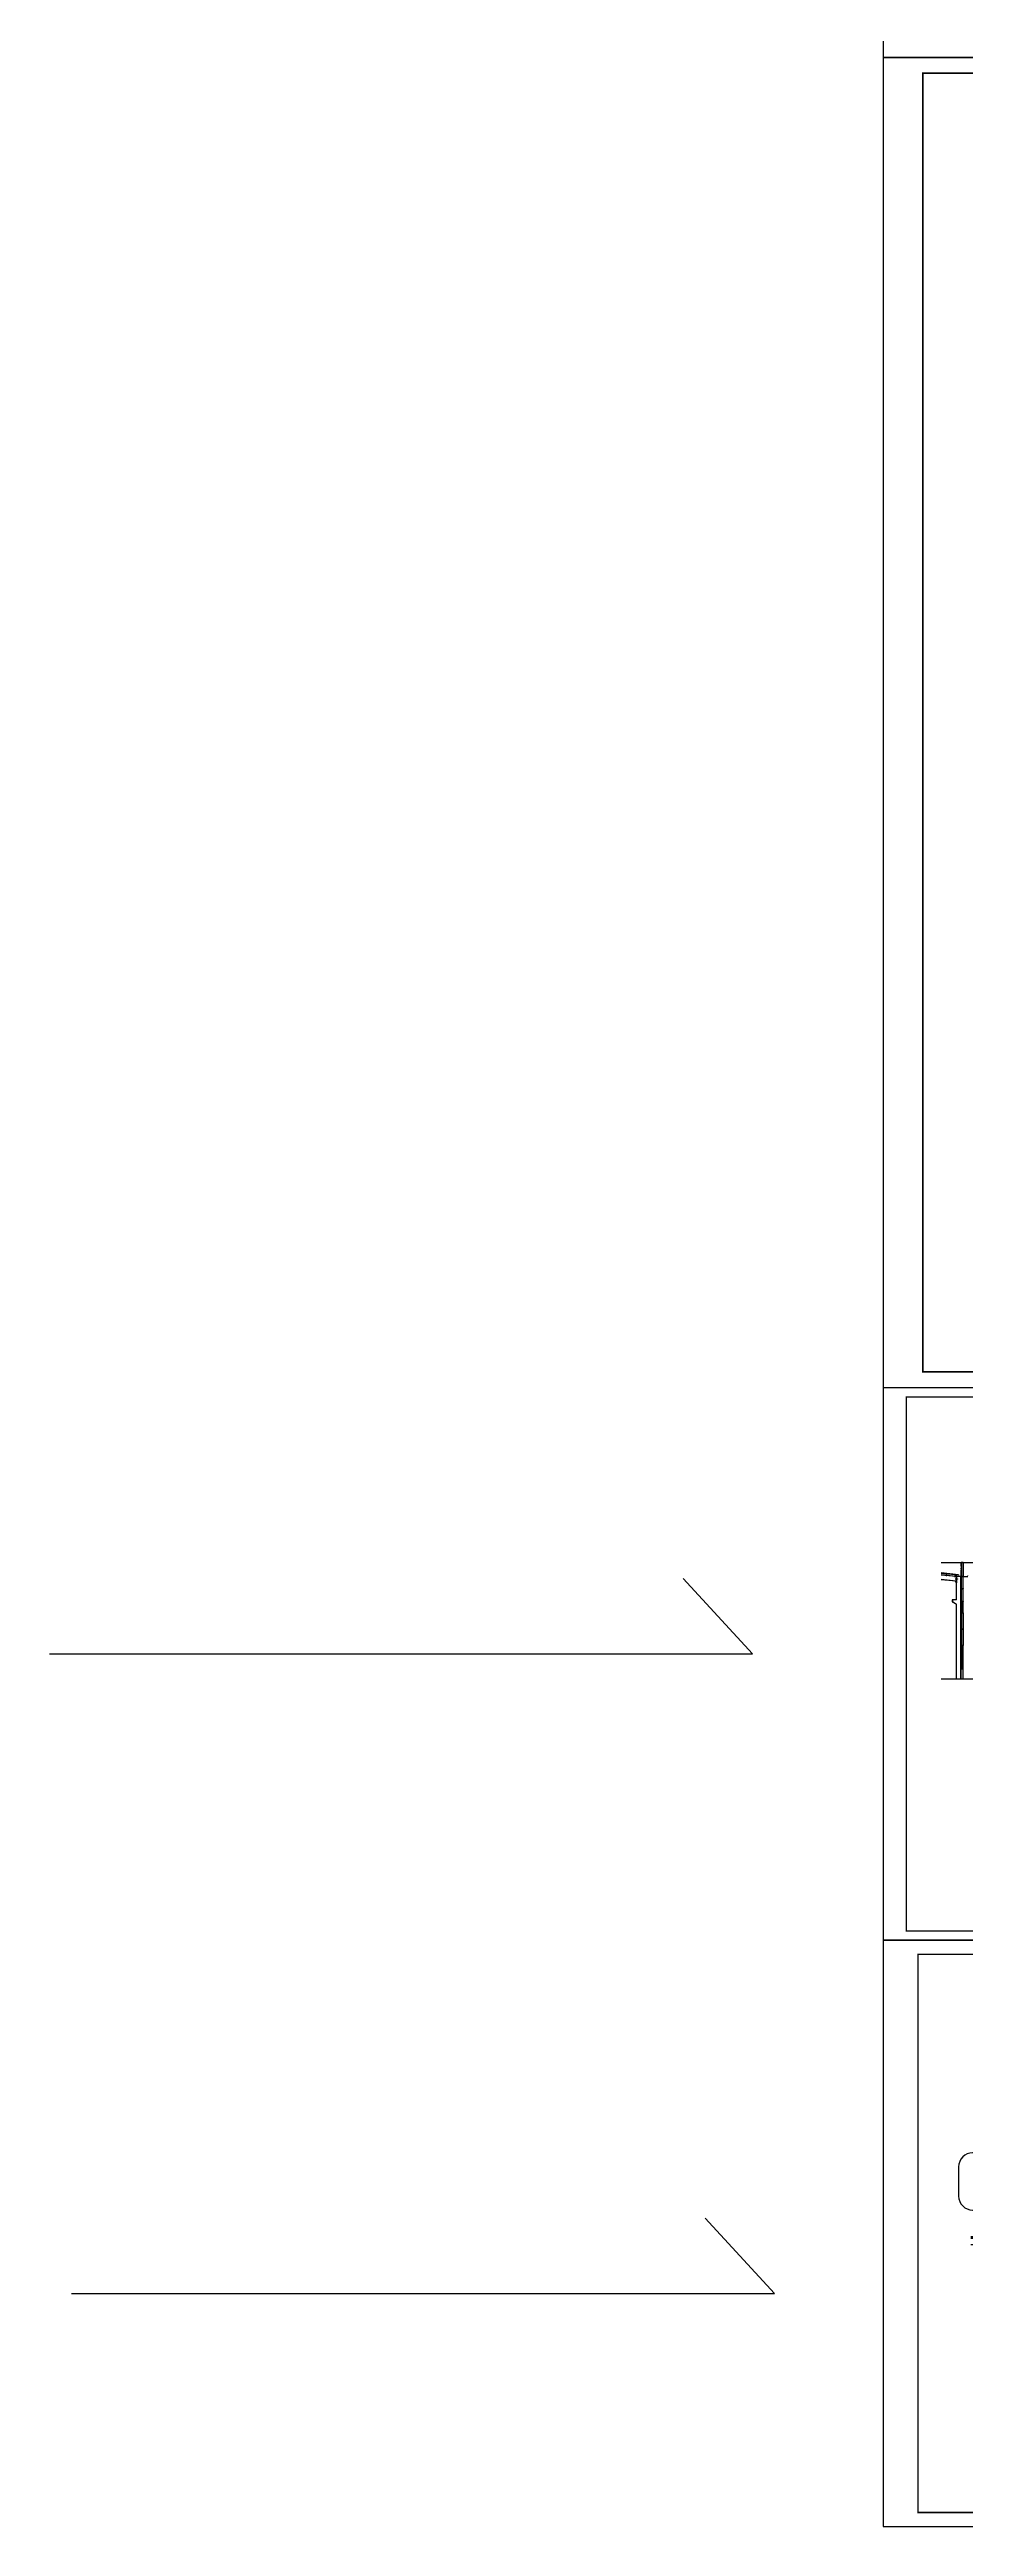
# Model space of a CAD drawing. Extents: x 4150464 to 4450492, y 75142 to 874437.
# Drawn here: x 4158623 to 4257031, y 75142 to 341356 of the extents above; entities that cross this region are included whole.
import ezdxf

# ---------------------------------------------------------------- set-up
doc = ezdxf.new("R2010")
doc.units = 0
doc.header["$LTSCALE"] = 1000
doc.header["$MEASUREMENT"] = 0
doc.linetypes.add('DOTE', pattern=[2.42, 2, -0.2, 0.02, -0.2])
for name, color, linetype in [('1', 7, 'Continuous'), ('DOTE', 8, 'DOTE'), ('JC', 7, 'Continuous'), ('PUB_DIM', 3, 'Continuous'), ('PUB_TITLE', 4, 'Continuous'), ('一般文字', 6, 'Continuous'), ('图层8', 30, 'Continuous'), ('天沟', 7, 'Continuous'), ('窗', 4, 'Continuous'), ('线', 144, 'Continuous'), ('钢架', 3, 'Continuous')]:
    doc.layers.add(name, color=color, linetype=linetype)
doc.styles.add('HZTXT', font='txt', dxfattribs={"width": 0.7, "height": 300, "bigfont": 'HZTXT'})

# ---------------------------------------------------------------- blocks, each defined once
blk = doc.blocks.new('TT')
at = {"layer": '图层8'}
for p, q in [((391101, -82693), (391185, -82686)), ((391114, -82852), (391101, -82693)), ((391105, -82697), (391181, -82691)), ((391117, -82848), (391105, -82697)), ((391197, -82846), (391114, -82852)), ((391193, -82842), (391117, -82848)), ((391181, -82691), (391183, -82713)), ((391183, -82713), (391187, -82713)), ((391183, -82713), (391183, -82713)), ((391185, -82686), (391187, -82713)), ((391191, -82819), (391191, -82819)), ((391191, -82819), (391195, -82819)), ((391191, -82819), (391193, -82842)), ((391195, -82819), (391197, -82846))]:
    blk.add_line(p, q, dxfattribs=at)
blk = doc.blocks.new('fgde34')
at = {"color": 6, "ltscale": 0.5}
for p, q in [((994671, 563305), (994671, 561507)), ((993918, 561695), (993768, 561695)), ((993918, 561507), (993918, 561695)), ((994671, 561507), (993918, 561507))]:
    blk.add_line(p, q, dxfattribs=at)
for p, q in [((998930, 563074), (999027, 563247)), ((998930, 561937), (998930, 563074)), ((998930, 561937), (1000209, 561937)), ((1000371, 562006), (1000209, 561937))]:
    blk.add_line(p, q)
at = {"layer": '1', "color": 8}
blk.add_lwpolyline([(992601, 563613), (992405, 563613, 0.4142136), (991720, 562929), (991720, 561488, 0.4142136), (992405, 560804), (995812, 560804, 0.4142136), (996496, 561488), (996496, 562929, 0.4142136), (995812, 563613), (995345, 563613)], format="xyb", dxfattribs=at)
at = {"layer": '1', "color": 8, "elevation": 0}
blk.add_lwpolyline([(998158, 563243), (998019, 563243, 0.4142136), (997532, 562757), (997532, 561732, 0.4142136), (998019, 561245), (1000442, 561245, 0.4142136), (1000928, 561732), (1000928, 562757, 0.4142136), (1000442, 563243), (1000110, 563243)], format="xyb", dxfattribs=at)
at = {"layer": 'PUB_DIM', "const_width": 30}
blk.add_lwpolyline([(994671, 563305), (994671, 561507), (993918, 561507), (993918, 561695), (993768, 561695)], dxfattribs=at)
at = {"layer": 'PUB_DIM'}
for points, const_width, elevation in [([(999027, 563247), (998930, 563074), (998930, 561937), (1000209, 561937), (1000371, 562006)], 30, 0), ([(992315, 559454), (995816, 559454)], 158, -3724), ([(997487, 559533), (1001159, 559533)], 158, 0)]:
    blk.add_lwpolyline(points, dxfattribs=dict(at, const_width=const_width, elevation=elevation))
for points, elevation in [([(992315, 559117), (995816, 559117)], -3724), ([(997487, 559195), (1001159, 559195)], 0)]:
    blk.add_lwpolyline(points, dxfattribs=dict(at, elevation=elevation))
at = {"style": 'HZTXT', "width": 0.8}
for s, p in [('门侧泛水板', (992640, 559771)), ('墙角泛水板', (997662, 559695))]:
    blk.add_text(s, height=800, dxfattribs=at).set_placement(p)
at = {"layer": 'PUB_DIM', "color": 6, "linetype": 'Continuous', "style": 'HZTXT', "width": 0.8}
for rotation, p in [(49.73949, (998705, 563095)), (34.87539, (1000389, 561522))]:
    blk.add_text('30', height=360, rotation=rotation, dxfattribs=at).set_placement(p)
for s, p in [('20', (993535, 561796)), ('200', (994843, 562294)), ('150', (998102, 562318)), ('150', (999179, 561397))]:
    blk.add_text(s, height=360, dxfattribs=at).set_placement(p)
at = {"layer": '一般文字', "color": 6, "linetype": 'Continuous', "lineweight": -3, "style": 'HZTXT', "width": 0.8}
for s, p in [('20', (992927, 561177)), ('50', (994058, 560925))]:
    blk.add_text(s, height=360, dxfattribs=at).set_placement(p)

msp = doc.modelspace()

# ---------------------------------------------------------------- hatches: boundary and pattern name
at = {"layer": '线'}
h = msp.add_hatch(color=0, dxfattribs=at)
h.paths.add_polyline_path([(4256160, 177278), (4256160, 177290), (4256180, 177290), (4256180, 177278)])
h.paths.add_polyline_path([(4256140, 177278), (4256140, 177290), (4256160, 177290), (4256160, 177278)])
h.paths.add_polyline_path([(4256160, 177278), (4256160, 177266), (4256140, 177266), (4256140, 177278)])
h.paths.add_polyline_path([(4256160, 177266), (4256160, 177278), (4256180, 177278), (4256180, 177266)])
h = msp.add_hatch(color=0, dxfattribs=at)
h.paths.add_polyline_path([(4256160, 177155), (4256160, 177167), (4256180, 177167), (4256180, 177155)])
h.paths.add_polyline_path([(4256140, 177155), (4256140, 177167), (4256160, 177167), (4256160, 177155)])
h.paths.add_polyline_path([(4256160, 177155), (4256160, 177143), (4256140, 177143), (4256140, 177155)])
h.paths.add_polyline_path([(4256160, 177143), (4256160, 177155), (4256180, 177155), (4256180, 177143)])
h = msp.add_hatch(color=0, dxfattribs=at)
h.paths.add_polyline_path([(4256160, 177001), (4256160, 177013), (4256180, 177013), (4256180, 177001)])
h.paths.add_polyline_path([(4256140, 177001), (4256140, 177013), (4256160, 177013), (4256160, 177001)])
h.paths.add_polyline_path([(4256160, 177001), (4256160, 176989), (4256140, 176989), (4256140, 177001)])
h.paths.add_polyline_path([(4256160, 176989), (4256160, 177001), (4256180, 177001), (4256180, 176989)])
h = msp.add_hatch(color=0, dxfattribs=at)
h.paths.add_polyline_path([(4256160, 176856), (4256160, 176868), (4256180, 176868), (4256180, 176856)])
h.paths.add_polyline_path([(4256140, 176856), (4256140, 176868), (4256160, 176868), (4256160, 176856)])
h.paths.add_polyline_path([(4256160, 176856), (4256160, 176844), (4256140, 176844), (4256140, 176856)])
h.paths.add_polyline_path([(4256160, 176844), (4256160, 176856), (4256180, 176856), (4256180, 176844)])
h = msp.add_hatch(color=0, dxfattribs=at)
h.paths.add_polyline_path([(4256160, 176700), (4256160, 176712), (4256180, 176712), (4256180, 176700)])
h.paths.add_polyline_path([(4256140, 176700), (4256140, 176712), (4256160, 176712), (4256160, 176700)])
h.paths.add_polyline_path([(4256160, 176700), (4256160, 176688), (4256140, 176688), (4256140, 176700)])
h.paths.add_polyline_path([(4256160, 176688), (4256160, 176700), (4256180, 176700), (4256180, 176688)])
msp.add_hatch(color=0, dxfattribs=at).paths.add_polyline_path([(4256660, 167439), (4256900, 167439), (4256900, 167318), (4256660, 167318)])

# ---------------------------------------------------------------- linework, layer by layer
for points in [[(4158623, 168942), (4234213, 168942), (4226760, 177039)], [(4254518, 166239), (4256900, 166239), (4256900, 166239), (4256900, 166239), (4316120, 166239), (4316120, 166089), (4317810, 166089)], [(4161002, 100166), (4236592, 100166), (4229139, 108264)]]:
    msp.add_lwpolyline(points)
at = {"const_width": 80}
msp.add_lwpolyline([(4254518, 166199), (4256900, 166199), (4316080, 166199), (4316080, 166049), (4317810, 166049)], dxfattribs=at)
at = {"layer": 'DOTE', "linetype": 'DOTE'}
msp.add_line((4256660, 166239), (4256660, 178739), dxfattribs=at)
at = {"layer": 'PUB_TITLE'}
for points in [[(4248288, 340512), (4450418, 340512), (4450418, 483482), (4248288, 483482)], [(4248288, 340512), (4450418, 340512), (4450418, 483482), (4248288, 483482)], [(4248288, 197542), (4450418, 197542), (4450418, 340512), (4248288, 340512)], [(4248288, 197542), (4450418, 197542), (4450418, 340512), (4248288, 340512)], [(4248288, 75142), (4382088, 75142), (4382088, 138142), (4248288, 138142)]]:
    msp.add_lwpolyline(points, close=True, dxfattribs=at)
for points, const_width in [([(4252538, 199242), (4448718, 199242), (4448718, 338812), (4252538, 338812)], 170), ([(4252538, 199242), (4448718, 199242), (4448718, 338812), (4252538, 338812)], 170), ([(4248288, 138142), (4332388, 138142), (4332388, 197542), (4248288, 197542)], 150), ([(4250788, 139142), (4331388, 139142), (4331388, 196542), (4250788, 196542)], 150), ([(4252038, 76642), (4380588, 76642), (4380588, 136642), (4252038, 136642)], 150)]:
    msp.add_lwpolyline(points, close=True, dxfattribs=dict(at, const_width=const_width))
at = {"layer": '天沟', "const_width": 30}
for points in [[(4256662, 177557), (4256634, 177556), (4256634, 177254), (4256268, 177254), (4256170, 177388), (4256075, 177396)], [(4256899, 177557), (4256927, 177556), (4256927, 177254), (4257293, 177254), (4257391, 177388), (4257486, 177396)]]:
    msp.add_lwpolyline(points, dxfattribs=at)
at = {"layer": '窗'}
for p, q in [((4256740, 173339), (4256740, 174539)), ((4256820, 173339), (4256820, 174539)), ((4256740, 167439), (4256740, 169839)), ((4256820, 167439), (4256820, 169839))]:
    msp.add_line(p, q, dxfattribs=at)
for points in [[(4256900, 174539), (4256660, 174539), (4256660, 173339), (4256900, 173339)], [(4256900, 169839), (4256660, 169839), (4256660, 167439), (4256900, 167439)]]:
    msp.add_lwpolyline(points, close=True, dxfattribs=at)
at = {"layer": '线', "color": 251}
for p, q in [((4254518, 178739), (4256660, 178739)), ((4256900, 178739), (4315880, 178739))]:
    msp.add_line(p, q, dxfattribs=at)
at = {"layer": '线'}
for p, q in [((4256900, 178739), (4256660, 178739)), ((4256900, 166239), (4256900, 178739)), ((4256900, 177239), (4256660, 177239))]:
    msp.add_line(p, q, dxfattribs=at)
msp.add_lwpolyline([(4254518, 166239), (4256900, 166239)], dxfattribs=at)
msp.add_lwpolyline([(4256900, 167439), (4256660, 167439), (4256660, 167318), (4256900, 167318)], close=True, dxfattribs=at)
at = {"layer": '钢架', "color": 0}
for p, q in [((4256685, 178671), (4256685, 177239)), ((4256875, 178671), (4256875, 177239)), ((4256685, 177171), (4256685, 174607)), ((4256875, 174607), (4256875, 177171)), ((4256685, 173339), (4256685, 169907)), ((4256875, 173339), (4256875, 169907))]:
    msp.add_line(p, q, dxfattribs=at)
at = {"layer": '钢架'}
for p, q in [((4256400, 177436), (4254518, 177625)), ((4256395, 177387), (4254518, 177574)), ((4256140, 177241), (4254518, 177404)), ((4256140, 177226), (4254518, 177388)), ((4256140, 176754), (4254518, 176916)), ((4256140, 176739), (4254518, 176901)), ((4256140, 176649), (4256051, 176746)), ((4256140, 177329), (4256052, 177248)), ((4256200, 177278), (4256120, 177278)), ((4256200, 177155), (4256120, 177155)), ((4256200, 177001), (4256120, 177001)), ((4256200, 176856), (4256120, 176856)), ((4256200, 176700), (4256120, 176700)), ((4256160, 174739), (4256160, 177239)), ((4256175, 174724), (4256175, 176559)), ((4256180, 177329), (4256248, 177239)), ((4256660, 177239), (4256180, 177239)), ((4256660, 177224), (4256180, 177224)), ((4256400, 177436), (4256395, 177387)), ((4256645, 166239), (4256645, 177239)), ((4256900, 177239), (4257380, 177239)), ((4256900, 177224), (4257380, 177224)), ((4256160, 166239), (4256160, 174268)), ((4256175, 166239), (4256175, 174277))]:
    msp.add_line(p, q, dxfattribs=at)
at = {"layer": '钢架', "color": 0}
for points in [[(4256875, 178671), (4256875, 178739), (4256685, 178739), (4256685, 178671), (4256695, 178671), (4256695, 178729), (4256865, 178729), (4256865, 178671), (4256875, 178671)], [(4256875, 177171), (4256875, 177239), (4256685, 177239), (4256685, 177171), (4256695, 177171), (4256695, 177229), (4256865, 177229), (4256865, 177171), (4256875, 177171)], [(4256875, 175966), (4256875, 175899), (4256685, 175899), (4256685, 175966), (4256695, 175966), (4256695, 175909), (4256865, 175909), (4256865, 175966), (4256875, 175966)], [(4256875, 174607), (4256875, 174539), (4256685, 174539), (4256685, 174607), (4256695, 174607), (4256695, 174549), (4256865, 174549), (4256865, 174607), (4256875, 174607)], [(4256875, 173271), (4256875, 173339), (4256685, 173339), (4256685, 173271), (4256695, 173271), (4256695, 173329), (4256865, 173329), (4256865, 173271), (4256875, 173271)], [(4256875, 171648), (4256875, 171580), (4256685, 171580), (4256685, 171648), (4256695, 171648), (4256695, 171590), (4256865, 171590), (4256865, 171648), (4256875, 171648)], [(4256875, 169907), (4256875, 169839), (4256685, 169839), (4256685, 169907), (4256695, 169907), (4256695, 169849), (4256865, 169849), (4256865, 169907), (4256875, 169907)]]:
    msp.add_lwpolyline(points, dxfattribs=at)
at = {"layer": '钢架'}
for points in [[(4256140, 176981), (4256046, 176981), (4256046, 176960), (4256140, 176960)], [(4256160, 177329), (4256140, 177329), (4256140, 176649), (4256160, 176649)], [(4256180, 177290), (4256140, 177290), (4256140, 177266), (4256180, 177266)], [(4256180, 177167), (4256140, 177167), (4256140, 177143), (4256180, 177143)], [(4256180, 177013), (4256140, 177013), (4256140, 176989), (4256180, 176989)], [(4256180, 176868), (4256140, 176868), (4256140, 176844), (4256180, 176844)], [(4256180, 176712), (4256140, 176712), (4256140, 176688), (4256180, 176688)], [(4256180, 177329), (4256160, 177329), (4256160, 176559), (4256180, 176559)], [(4256180, 176981), (4256274, 176981), (4256274, 176960), (4256180, 176960)]]:
    msp.add_lwpolyline(points, close=True, dxfattribs=at)
for points in [[(4256160, 174739), (4255710, 174739), (4255710, 174536), (4256160, 174268)], [(4256175, 174724), (4255725, 174724), (4255725, 174544), (4256175, 174277)]]:
    msp.add_lwpolyline(points, dxfattribs=at)

# ---------------------------------------------------------------- block references
at = {"layer": 'JC', "xscale": -1, "rotation": 358.8635797545458}
for p in [(4647827, 252420), (4648733, 252329)]:
    msp.add_blockref('TT', p, dxfattribs=at)
at = {"layer": '线', "xscale": 2.185666599310935, "yscale": 2.185666605597362, "zscale": 2.185666604805861}
msp.add_blockref('fgde34', (2088832, -1116579), dxfattribs=at)

doc.saveas('drawing.dxf')
